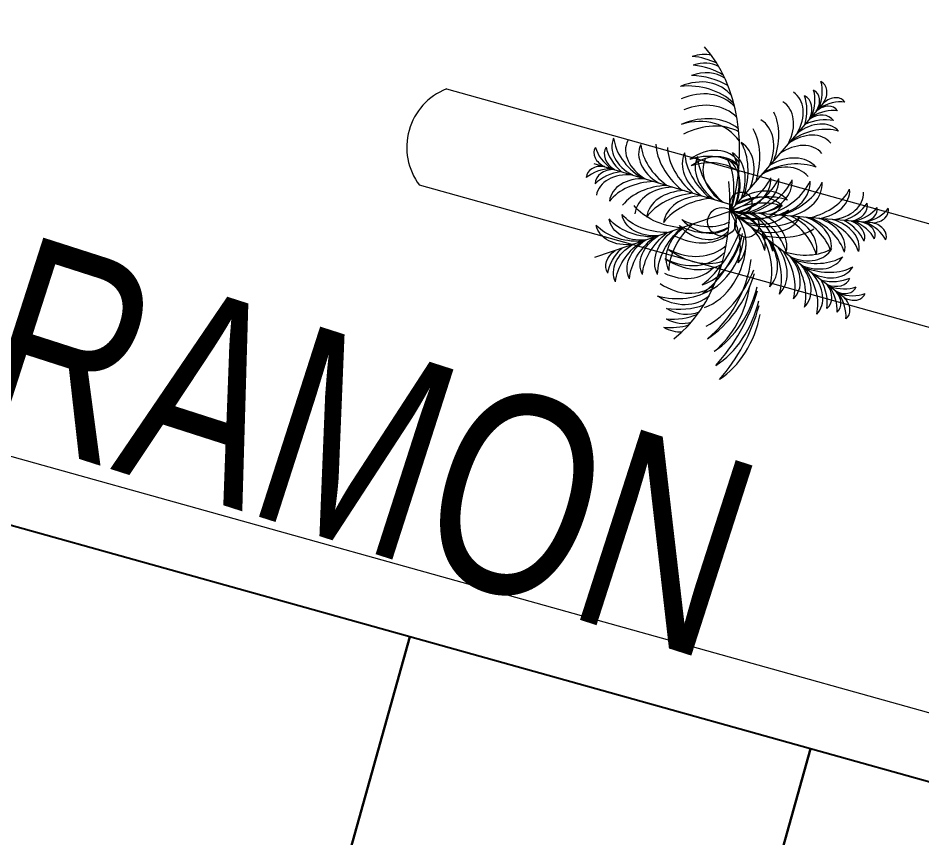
# Model space of a CAD drawing. Header units: millimetres. Extents: x 474016 to 477875, y 2288607 to 2292200.
# Drawn here: x 474311.72 to 474338.87, y 2288952.84 to 2288977.47 of the extents above; entities that cross this region are included whole.
import ezdxf
from ezdxf.enums import TextEntityAlignment as Align

# ---------------------------------------------------------------- set-up
doc = ezdxf.new("R2010")
doc.units = ezdxf.units.MM
doc.header["$LTSCALE"] = 50
for name, color, linetype, lineweight in [('BANQUETA', 251, 'Continuous', 5), ('JARDIN-HP', 64, 'Continuous', 5), ('JARDINES', 98, 'Continuous', 13), ('vialidad', 5, 'Continuous', 13)]:
    doc.layers.add(name, color=color, linetype=linetype, lineweight=lineweight)
doc.layers.add('CVL_LOTIF', color=1, linetype='Continuous')
doc.styles.get("Standard").update_dxf_attribs({"font": 'arial.ttf'})

# ---------------------------------------------------------------- blocks, each defined once
blk = doc.blocks.new('A$C41BB26E9')
at = {"color": 0}
for p in [(1.999, 1.925), (3.251, -3.539)]:
    blk.add_line(p, (2.054, -0.938), dxfattribs=at)
at = {"color": 56}
for p, q in [((3.546, 1.506), (2.054, -0.938)), ((-0.293, 0.701), (2.054, -0.938)), ((1.382, -3.752), (1.923, -0.941))]:
    blk.add_line(p, q, dxfattribs=at)
for centre, radius in [((2.303, -0.578), 0.243), ((1.869, -0.738), 0.217), ((2.284, -1.082), 0.287)]:
    blk.add_circle(centre, radius)
at = {"color": 56, "true_color": 0x7a7a00}
for centre, major_axis, ratio, start_param, end_param in [((1.739, 1.845), (-0.007, 0.369), 0.723404, -1.366779, 0.20531), ((1.417, 1.375), (-0.018, 0.909), 0.723404, -1.121531, -0.433471), ((2.262, 1.855), (-0.007, 0.369), 0.723404, -0.20531, 1.366779), ((2.602, 1.398), (-0.018, 0.909), 0.723404, 0.433471, 1.121531), ((1.743, 1.62), (-0.007, 0.369), 0.723404, -1.366779, 0.20531), ((2.266, 1.63), (-0.007, 0.369), 0.723404, -0.20531, 1.366779), ((2.606, 1.173), (-0.018, 0.909), 0.723404, 0.433471, 1.121531), ((1.695, 1.314), (-0.009, 0.47), 0.723404, -1.190837, 0.194817), ((1.421, 1.15), (-0.018, 0.909), 0.723404, -1.121531, -0.433471), ((2.326, 1.326), (-0.009, 0.47), 0.723404, -0.194817, 1.190837), ((2.76, 1.355), (0.473, 0.776), 0.723404, -1.121531, -0.433471), ((3.283, 1.579), (0.192, 0.315), 0.723404, -1.366779, 0.20531), ((1.473, 0.902), (-0.015, 0.782), 0.723404, -1.305586, 0.091225), ((1.346, 0.731), (-0.022, 1.114), 0.723404, -0.994705, -0.373636), ((2.697, 0.758), (-0.022, 1.114), 0.723404, 0.373636, 0.994705), ((2.564, 0.923), (-0.015, 0.782), 0.723404, -0.091225, 1.305586), ((2.925, 0.425), (-0.026, 1.348), 0.723404, 0.312027, 1.166602), ((3.166, 1.386), (0.192, 0.315), 0.723404, -1.366779, 0.20531), ((2.642, 1.163), (0.473, 0.776), 0.723404, -1.121531, -0.433471), ((3.73, 1.306), (0.192, 0.315), 0.723404, -0.20531, 1.366779), ((2.593, 0.594), (-0.016, 0.83), 0.723404, -0.110756, 1.24346), ((2.552, 0.926), (0.407, 0.667), 0.723404, -1.305586, 0.091225), ((1.99, 0.678), (0.702, 1.151), 0.723404, -1.166602, -0.312027), ((2.961, 1.155), (0.245, 0.401), 0.723404, -1.190837, 0.194817), ((2.354, 0.85), (0.58, 0.951), 0.723404, -0.994705, -0.373636), ((3.613, 1.114), (0.192, 0.315), 0.723404, -0.20531, 1.366779), ((3.771, 0.738), (0.473, 0.776), 0.723404, 0.433471, 1.121531), ((1.457, 0.572), (-0.016, 0.83), 0.723404, -1.24346, 0.110756), ((1.116, 0.031), (-0.027, 1.414), 0.723404, -1.115718, -0.281779), ((2.954, 0.066), (-0.027, 1.414), 0.723404, 0.281779, 1.115718), ((2.361, 0.656), (0.432, 0.708), 0.723404, -1.24346, 0.110756), ((1.784, 0.383), (0.737, 1.208), 0.723404, -1.115718, -0.281779), ((3.5, 0.826), (0.245, 0.401), 0.723404, -0.194817, 1.190837), ((3.654, 0.546), (0.473, 0.776), 0.723404, 0.433471, 1.121531), ((-0.082, 0.873), (-0.303, 0.211), 0.723404, -0.20531, 1.366779), ((0.487, 0.878), (-0.745, 0.52), 0.723404, 0.433471, 1.121531), ((2.599, 0.32), (-0.016, 0.83), 0.723404, -0.110756, 1.24346), ((2.96, -0.208), (-0.027, 1.414), 0.723404, 0.281779, 1.115718), ((2.219, 0.422), (0.432, 0.708), 0.723404, -1.24346, 0.110756), ((1.641, 0.149), (0.737, 1.208), 0.723404, -1.115718, -0.281779), ((3.484, 0.358), (0.407, 0.667), 0.723404, -0.091225, 1.305586), ((3.508, 0.147), (0.58, 0.951), 0.723404, 0.373636, 0.994705), ((0.102, 0.744), (-0.303, 0.211), 0.723404, -0.20531, 1.366779), ((0.672, 0.75), (-0.745, 0.52), 0.723404, 0.433471, 1.121531), ((0.383, 0.614), (-0.385, 0.269), 0.723404, -0.194817, 1.190837), ((1.061, 0.579), (-0.913, 0.638), 0.723404, 0.373636, 0.994705), ((0.849, 0.569), (-0.641, 0.447), 0.723404, -0.091225, 1.305586), ((1.464, 0.568), (-1.105, 0.772), 0.723404, 0.312027, 1.166602), ((1.133, 0.399), (-0.68, 0.475), 0.723404, -0.110756, 1.24346), ((3.332, 0.064), (0.432, 0.708), 0.723404, -0.110756, 1.24346), ((3.521, -0.256), (0.702, 1.151), 0.723404, 0.312027, 1.166602), ((-0.382, 0.443), (-0.303, 0.211), 0.723404, -1.366779, 0.20531), ((1.357, 0.242), (-0.68, 0.475), 0.723404, -0.110756, 1.24346), ((1.38, -0.167), (-0.02, 1.008), 0.723404, -1.13012, 0.094138), ((1.008, -0.803), (-0.033, 1.69), 0.723404, -1.023266, -0.261161), ((2.699, -0.141), (-0.02, 1.008), 0.723404, -0.094138, 1.13012), ((3.095, -0.763), (-0.033, 1.69), 0.723404, 0.261161, 1.023266), ((1.118, -0.469), (0.88, 1.443), 0.723404, -1.023266, -0.261161), ((3.353, -0.575), (0.737, 1.208), 0.723404, 0.281779, 1.115718), ((-0.191, -0.093), (-0.745, 0.52), 0.723404, -1.121531, -0.433471), ((-0.197, 0.314), (-0.303, 0.211), 0.723404, -1.366779, 0.20531), ((-0.006, -0.222), (-0.745, 0.52), 0.723404, -1.121531, -0.433471), ((1.789, 0.052), (-0.827, 0.577), 0.723404, -0.094138, 1.13012), ((2.525, 0.007), (-1.386, 0.967), 0.723404, 0.261161, 1.023266), ((1.988, -0.087), (-0.827, 0.577), 0.723404, -0.094138, 1.13012), ((1.385, -0.41), (-0.02, 1.008), 0.723404, -1.13012, 0.094138), ((1.013, -1.046), (-0.033, 1.69), 0.723404, -1.023266, -0.261161), ((3.21, -0.808), (0.737, 1.208), 0.723404, 0.281779, 1.115718), ((3.189, -0.169), (0.432, 0.708), 0.723404, -0.110756, 1.24346), ((0.224, -0.326), (-0.641, 0.447), 0.723404, -1.305586, 0.091225), ((0.022, 0.096), (-0.385, 0.269), 0.723404, -1.190837, 0.194817), ((0.288, -0.529), (-0.913, 0.638), 0.723404, -0.994705, -0.373636), ((1.586, -0.44), (0.525, 0.861), 0.723404, -1.13012, 0.094138), ((0.93, -0.777), (0.88, 1.443), 0.723404, -1.023266, -0.261161), ((3.026, -0.612), (0.525, 0.861), 0.723404, -0.094138, 1.13012), ((0.482, -0.534), (-0.68, 0.475), 0.723404, -1.24346, 0.110756), ((1.391, -0.77), (-0.02, 1.008), 0.723404, -1.13012, 0.094138), ((1.02, -1.406), (-0.033, 1.69), 0.723404, -1.023266, -0.261161), ((2.505, -0.448), (-0.827, 0.577), 0.723404, -0.094138, 1.13012), ((3.24, -0.493), (-1.386, 0.967), 0.723404, 0.261161, 1.023266), ((1.445, -0.67), (0.525, 0.861), 0.723404, -1.13012, 0.094138), ((0.79, -1.007), (0.88, 1.443), 0.723404, -1.023266, -0.261161), ((2.71, -0.744), (-0.02, 1.008), 0.723404, -0.094138, 1.13012), ((3.107, -1.365), (-0.033, 1.69), 0.723404, 0.261161, 1.023266), ((2.9, -0.819), (0.525, 0.861), 0.723404, -0.094138, 1.13012), ((3.026, -1.349), (0.88, 1.443), 0.723404, 0.261161, 1.023266), ((1.397, -1.04), (-0.02, 1.008), 0.723404, -1.13012, 0.094138), ((2.638, -0.541), (-0.827, 0.577), 0.723404, -0.094138, 1.13012), ((3.373, -0.586), (-1.386, 0.967), 0.723404, 0.261161, 1.023266), ((1.361, -0.809), (0.525, 0.861), 0.723404, -1.13012, 0.094138), ((0.705, -1.146), (0.88, 1.443), 0.723404, -1.023266, -0.261161), ((2.716, -1.014), (-0.02, 1.008), 0.723404, -0.094138, 1.13012), ((2.9, -1.556), (0.88, 1.443), 0.723404, 0.261161, 1.023266), ((0.944, -1.284), (-1.16, 0.81), 0.723404, -1.115718, -0.281779), ((1.034, -1.03), (-0.827, 0.577), 0.723404, -1.13012, 0.094138), ((1.025, -1.676), (-0.033, 1.69), 0.723404, -1.023266, -0.261161), ((1.4, -1.202), (-0.02, 1.008), 0.723404, -1.13012, 0.094138), ((3.112, -1.635), (-0.033, 1.69), 0.723404, 0.261161, 1.023266), ((2.719, -1.176), (-0.02, 1.008), 0.723404, -0.094138, 1.13012), ((3.115, -1.797), (-0.033, 1.69), 0.723404, 0.261161, 1.023266), ((3.704, -2.103), (-2.624, 0.637), 0.714286, 4.179349, 4.820469), ((4.122, -1.283), (-1.534, 0.372), 0.714286, 3.888492, 4.926001), ((1.028, -1.838), (-0.033, 1.69), 0.723404, -1.023266, -0.261161), ((2.716, -1.653), (-1.879, 0.456), 0.714286, 3.806569, 4.639337), ((3.47, -1.48), (-1.656, 0.402), 0.714286, 3.88992, 4.86288), ((3.29, -2.282), (-2.814, 0.683), 0.714286, 4.170125, 4.780311), ((3.78, -1.381), (-1.599, 0.388), 0.714286, 3.86745, 4.883323), ((1.528, -1.375), (-0.827, 0.577), 0.723404, -1.13012, 0.094138), ((2.487, -1.496), (0.525, 0.861), 0.723404, -0.094138, 1.13012), ((2.952, -1.39), (-1.112, 0.27), 0.714286, 3.627505, 5.149011), ((3.161, -1.824), (-1.864, 0.452), 0.714286, 3.982805, 4.982914), ((3.658, -1.569), (-1.56, 0.378), 0.714286, 4.003422, 4.972752), ((1.824, -2.05), (-1.386, 0.967), 0.723404, -1.023266, -0.261161), ((1.883, -1.622), (-0.827, 0.577), 0.723404, -1.13012, 0.094138), ((2.487, -2.233), (0.88, 1.443), 0.723404, 0.261161, 1.023266), ((2.098, -2.039), (-1.864, 0.452), 0.714286, 3.982805, 4.744909), ((2.508, -1.48), (-1.112, 0.27), 0.714286, 3.627505, 4.912474), ((2.265, -2.005), (-1.864, 0.452), 0.714286, 3.982805, 4.744909), ((2.675, -1.447), (-1.112, 0.27), 0.714286, 3.627505, 4.993486), ((1.939, -1.971), (-1.507, 0.812), 0.72, -0.270525, 0.729584), ((1.834, -1.504), (-0.899, 0.484), 0.72, -0.281097, 1.084884), ((2.046, -2.205), (-1.386, 0.967), 0.723404, -1.023266, -0.261161), ((1.96, -1.46), (-0.899, 0.484), 0.72, -0.200085, 1.084884), ((2.619, -1.732), (-1.507, 0.812), 0.72, -0.03252, 0.729584), ((2.178, -2.298), (-1.386, 0.967), 0.723404, -1.023266, -0.261161), ((2.745, -1.688), (-1.507, 0.812), 0.72, -0.03252, 0.729584), ((1.154, -1.911), (-1.293, 0.697), 0.72, -0.170934, 0.844939), ((2.016, -1.667), (-1.52, 0.819), 0.72, 0.073052, 0.90582), ((0.804, -1.812), (1.484, 0.855), 0.72, -0.729584, 0.03252), ((1.582, -1.562), (0.885, 0.51), 0.72, -1.084884, 0.200085), ((0.931, -1.853), (1.484, 0.855), 0.72, -0.729584, 0.03252), ((1.71, -1.602), (0.885, 0.51), 0.72, -1.084884, 0.281097), ((1.144, -1.921), (1.484, 0.855), 0.72, -0.729584, 0.12698), ((1.426, -2.011), (1.484, 0.855), 0.72, -0.729584, 0.213498), ((1.617, -2.072), (1.484, 0.855), 0.72, -0.729584, 0.270525), ((1.531, -1.771), (1.496, 0.862), 0.72, -0.90582, -0.073052), ((1.643, -1.929), (1.52, 0.876), 0.72, -0.831119, 0.049618), ((1.981, -2.43), (-2.379, 1.282), 0.72, 0.051792, 0.431948), ((0.867, -1.982), (-1.241, 0.668), 0.72, -0.213612, 0.823897), ((1.917, -2.392), (-2.123, 1.143), 0.72, -0.10808, 0.53304), ((1.033, -0.039), (0.319, 1.659), 0.723404, 3.402754, 4.164858), ((1.322, -0.57), (0.19, 0.99), 0.723404, 3.047455, 4.271712), ((2.401, -1.99), (1.273, 0.733), 0.72, -0.844939, 0.170934), ((1.652, -2.492), (2.089, 1.203), 0.72, -0.53304, 0.10808), ((2.69, -2.053), (1.221, 0.704), 0.72, -0.823897, 0.213612), ((1.482, -2.459), (-2.105, 1.134), 0.72, 0.016555, 0.382187), ((0.429, -1.859), (-1.012, 0.545), 0.72, 0.006837, 0.780102), ((0.982, -0.304), (0.319, 1.659), 0.723404, 3.402754, 4.164858), ((1.292, -0.729), (0.19, 0.99), 0.723404, 3.047455, 4.271712), ((3.032, -0.698), (0.319, 1.659), 0.723404, 2.118327, 2.880431), ((1.589, -2.532), (2.342, 1.349), 0.72, -0.431948, -0.051792), ((3.123, -1.917), (0.996, 0.574), 0.72, -0.780102, -0.006837), ((2.089, -2.546), (2.072, 1.193), 0.72, -0.382187, -0.016555), ((1.309, -2.496), (-2.105, 1.134), 0.72, 0.093724, 0.382187), ((0.097, -1.885), (-0.877, 0.472), 0.72, 0.078285, 0.75224), ((1.241, -0.994), (0.19, 0.99), 0.723404, 3.047455, 4.271712), ((2.536, -1.243), (0.19, 0.99), 0.723404, 2.011473, 3.235731), ((3.456, -1.934), (0.863, 0.497), 0.72, -0.75224, -0.078285), ((2.262, -2.578), (2.072, 1.193), 0.72, -0.382187, -0.093724), ((-0.076, -1.922), (-0.877, 0.472), 0.72, 0.267806, 0.75224), ((0.914, -0.658), (0.319, 1.659), 0.723404, 3.402754, 4.164858), ((2.964, -1.052), (0.319, 1.659), 0.723404, 2.118327, 2.880431), ((3.63, -1.966), (0.863, 0.497), 0.72, -0.75224, -0.267806), ((0.868, -0.896), (0.319, 1.659), 0.723404, 3.402754, 4.164858), ((2.468, -1.597), (0.19, 0.99), 0.723404, 2.011473, 3.235731), ((2.422, -1.835), (0.19, 0.99), 0.723404, 2.011473, 3.235731), ((0.885, -1.467), (0.267, 1.389), 0.723404, 3.423371, 4.25731), ((2.691, -1.814), (0.267, 1.389), 0.723404, 2.025875, 2.859814), ((1.129, -2.058), (0.157, 0.815), 0.723404, 3.030837, 4.385053), ((2.639, -2.083), (0.267, 1.389), 0.723404, 2.025875, 2.859814), ((1.077, -2.327), (0.157, 0.815), 0.723404, 3.030837, 4.385053), ((2.193, -2.542), (0.157, 0.815), 0.723404, 1.898132, 3.252348), ((0.788, -2.093), (0.255, 1.324), 0.723404, 3.45362, 4.308195), ((1.037, -2.655), (0.148, 0.768), 0.723404, 3.050367, 4.447179), ((2.109, -2.861), (0.148, 0.768), 0.723404, 1.836006, 3.232818), ((0.941, -2.466), (0.21, 1.094), 0.723404, 3.515228, 4.136297), ((2.268, -2.721), (0.21, 1.094), 0.723404, 2.146888, 2.767957), ((0.944, -2.891), (0.172, 0.893), 0.723404, 3.575063, 4.263123), ((2.108, -3.115), (0.172, 0.893), 0.723404, 2.020062, 2.708122), ((1.806, -3.218), (0.089, 0.462), 0.723404, 1.950755, 3.33641), ((1.181, -3.408), (0.07, 0.363), 0.723404, 2.936283, 4.508372), ((1.695, -3.507), (0.07, 0.363), 0.723404, 1.774814, 3.346903)]:
    blk.add_ellipse(centre, major_axis=major_axis, ratio=ratio, start_param=start_param, end_param=end_param, dxfattribs=at)
at = {"color": 56}
for centre, major_axis, ratio, start_param, end_param in [((3.011, -1.71), (-1.909, 0.463), 0.714286, 3.88127, 4.762007), ((2.383, -4.345), (-3.881, 2.091), 0.72, -1.122445, -0.180287), ((1.75, -1.53), (-0.827, 0.577), 0.723404, -1.13012, 0.094138), ((1.425, -1.854), (-1.339, 0.721), 0.72, -0.150491, 0.822469), ((1.909, -1.829), (-1.544, 0.832), 0.72, -0.049618, 0.831119), ((2.147, -2.08), (1.242, 0.715), 0.72, -0.708967, 0.260363), ((1.186, -3.099), (0.089, 0.462), 0.723404, 2.946776, 4.33243)]:
    blk.add_ellipse(centre, major_axis=major_axis, ratio=ratio, start_param=start_param, end_param=end_param, dxfattribs=at)
at = {"color": 0}
for centre, major_axis, ratio, start_param, end_param in [((1.529, -1.844), (-1.386, 0.967), 0.723404, -1.023266, -0.261161), ((1.242, -4.458), (3.82, 2.201), 0.72, 0.180287, 1.122445)]:
    blk.add_ellipse(centre, major_axis=major_axis, ratio=ratio, start_param=start_param, end_param=end_param, dxfattribs=at)
at = {"color": 56, "true_color": 0x7a7a00, "extrusion": (0, 0, -1)}
for centre, major_axis, start_param, end_param in [((2.966, -0.422), (-0.706, 1.535), 3.402754, 4.164858), ((1.171, -1.515), (-0.706, 1.535), 2.118327, 2.880431), ((2.88, -1.154), (-0.421, 0.916), 3.047455, 4.271712), ((3.068, -0.643), (-0.706, 1.535), 3.402754, 4.164858), ((1.517, -1.97), (-0.591, 1.285), 2.025875, 2.859814), ((2.981, -1.375), (-0.421, 0.916), 3.047455, 4.271712), ((3.187, -1.201), (-0.591, 1.285), 3.423371, 4.25731), ((2.059, -2.309), (-0.347, 0.754), 1.898132, 3.252348), ((3.092, -1.834), (-0.347, 0.754), 3.030837, 4.385053), ((1.632, -2.219), (-0.591, 1.285), 2.025875, 2.859814), ((3.302, -1.45), (-0.591, 1.285), 3.423371, 4.25731), ((2.174, -2.557), (-0.347, 0.754), 1.898132, 3.252348), ((1.802, -2.536), (-0.563, 1.225), 1.974991, 2.829566), ((3.206, -2.082), (-0.347, 0.754), 3.030837, 4.385053), ((3.432, -1.787), (-0.563, 1.225), 3.45362, 4.308195), ((2.332, -2.848), (-0.327, 0.71), 1.836006, 3.232818), ((3.324, -2.392), (-0.327, 0.71), 3.050367, 4.447179), ((3.372, -2.185), (-0.465, 1.012), 3.515228, 4.136297), ((3.285, -2.858), (-0.196, 0.427), 2.946776, 4.33243)]:
    blk.add_ellipse(centre, major_axis=major_axis, ratio=0.723404, start_param=start_param, end_param=end_param, dxfattribs=at)

msp = doc.modelspace()

# ---------------------------------------------------------------- linework, layer by layer
at = {"layer": 'BANQUETA'}
msp.add_line((474214.299, 2288991.46), (474408.635, 2288937.164), dxfattribs=at)
at = {"layer": 'CVL_LOTIF'}
for points in [[(474323.487, 2288958.877), (474311.448, 2288962.241), (474304.721, 2288938.163), (474316.76, 2288934.799)], [(474335.526, 2288955.514), (474323.487, 2288958.877), (474316.76, 2288934.799), (474328.799, 2288931.436)], [(474347.565, 2288952.15), (474335.526, 2288955.514), (474328.799, 2288931.436), (474340.838, 2288928.072)]]:
    msp.add_lwpolyline(points, close=True, dxfattribs=at)
at = {"layer": 'JARDINES'}
for points in [[(474324.585, 2288975.339, 0.495612), (474323.777, 2288972.449)], [(474324.585, 2288975.339), (474408.608, 2288951.863, -0.388075), (474407.801, 2288948.974), (474323.777, 2288972.449)]]:
    msp.add_lwpolyline(points, format="xyb", dxfattribs=at)

# ---------------------------------------------------------------- block references
at = {"layer": 'JARDIN-HP', "color": 8, "xscale": 1.499999999826813, "yscale": 1.499999999826813, "zscale": 1.499999999826813, "rotation": 264.1650244915651}
msp.add_blockref('A$C41BB26E9', (474334.824, 2288974.592), dxfattribs=at)

# ---------------------------------------------------------------- texts
at = {"layer": 'vialidad', "color": 5, "lineweight": 13, "width": 0.75}
msp.add_text('SENDERO RAMON', height=6, rotation=342.1812, dxfattribs=at).set_placement((474306.583, 2288969.62), align=Align.MIDDLE)

doc.saveas('drawing.dxf')
